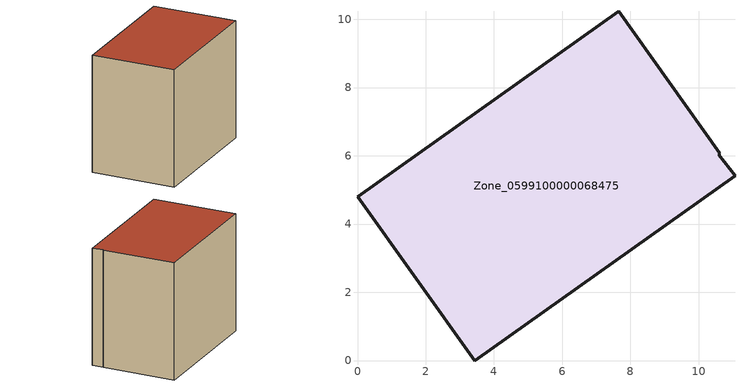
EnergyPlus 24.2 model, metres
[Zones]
Zone_0599100000068475
 floor ground (C_G): 10.59,6.03 11.06,5.42 3.43,0 0,4.8 7.65,10.23 10.62,6.07 z0
 wall outside (C_F): 0,4.8 3.43,0 11.06,5.42 10.59,6.03 10.62,6.07 7.65,10.23 0,4.8 z0:8.23
 roof outside (C_R): 11.06,5.42 10.59,6.03 10.62,6.07 7.65,10.23 0,4.8 3.43,0 z8.23
[BUILDING]
Pand.0599100000068475: North Axis=0; Terrain=City; Loads Convergence Tolerance Value=0.04; Temperature Convergence Tolerance Value=0.4; Solar Distribution=FullExterior; Maximum Number of Warmup Days=25; Minimum Number of Warmup Days=1
[Site:Location]
Rotterdam.The.Hague.AP_ZH_NLD Design_Conditions: Latitude=51.96; Longitude=4.45; Time Zone=1; Elevation=-4.5
[SITE:GROUNDTEMPERATURE:BUILDINGSURFACE]
18, 18, 18, 18, 18, 18, 18, 18, 18, 18, 18, 18
[MATERIAL] Thermal Absorptance=0.9; Solar Absorptance=0.7; Visible Absorptance=0.7
Name | Roughness | Thickness | Conductivity | Density | Specific Heat
G.TC.1975-1991 | MediumSmooth | 0.15 | 0.288461 | 540 | 1210
F.TC.1975-1991 | Rough | 0.3 | 0.230769 | 1920 | 840
R.TC.1975-1991 | MediumRough | 0.2 | 0.153846 | 1500 | 1000
[CONSTRUCTION]
C_G: G.TC.1975-1991
C_F: F.TC.1975-1991
C_R: R.TC.1975-1991
[ZONE]
Zone_0599100000068475: Type=1; Multiplier=1; Ceiling Height=Autocalculate; Volume=Autocalculate; Floor Area=autocalculate; Part of Total Floor Area=Yes
[ZONEINFILTRATION:DESIGNFLOWRATE]
Infil_Zone_0599100000068475: Zone or ZoneList or Space or SpaceList=Zone_0599100000068475; Schedule=AlwaysOn; Design Flow Rate Calculation Method=Flow/Area; Flow Rate per Floor Area=0.003; Constant Term Coefficient=1; Temperature Term Coefficient=0; Velocity Term Coefficient=0; Velocity Squared Term Coefficient=0
[HVACTEMPLATE:ZONE:IDEALLOADSAIRSYSTEM]
Zone_0599100000068475: Maximum Heating Supply Air Temperature=50; Minimum Cooling Supply Air Temperature=13; Maximum Heating Supply Air Humidity Ratio=0.0156; Minimum Cooling Supply Air Humidity Ratio=0.0077; Heating Limit=NoLimit; Cooling Limit=NoLimit; Dehumidification Control Type=ConstantSensibleHeatRatio; Cooling Sensible Heat Ratio=0.7; Dehumidification Setpoint=60; Humidification Control Type=None; Humidification Setpoint=30; Outdoor Air Method=None; Outdoor Air Flow Rate per Person=0.00944; Outdoor Air Flow Rate per Zone Floor Area=0; Outdoor Air Flow Rate per Zone=0; Demand Controlled Ventilation Type=None; Outdoor Air Economizer Type=NoEconomizer; Heat Recovery Type=None; Sensible Heat Recovery Effectiveness=0.7; Latent Heat Recovery Effectiveness=0.65
[ZONECONTROL:THERMOSTAT]
ThermostatControl_Zone_0599100000068475: Zone or ZoneList=Zone_0599100000068475; Control Type Schedule=DualSetpointControlType; Control 1=Thermostat_Zone_0599100000068475; Temperature Difference Between Cutout And Setpoint=0
[THERMOSTATSETPOINT:DUALSETPOINT]
Thermostat_Zone_0599100000068475: Heating Setpoint Temperature Schedule=HeatingSetpoint_Zone_0599100000068475; Cooling Setpoint Temperature Schedule=CoolingSetpoint_Zone_0599100000068475
[SCHEDULE:COMPACT]
HeatingSetpoint_Zone_0599100000068475: Through: 12/31, For: AllDays, Until: 24:00, 21
CoolingSetpoint_Zone_0599100000068475: Through: 12/31, For: AllDays, Until: 24:00, 24
DualSetpointControlType: Through: 12/31, For: AllDays, Until: 24:00, 4
AlwaysOn: Through: 12/31, For: AllDays, Until: 24:00, 1
